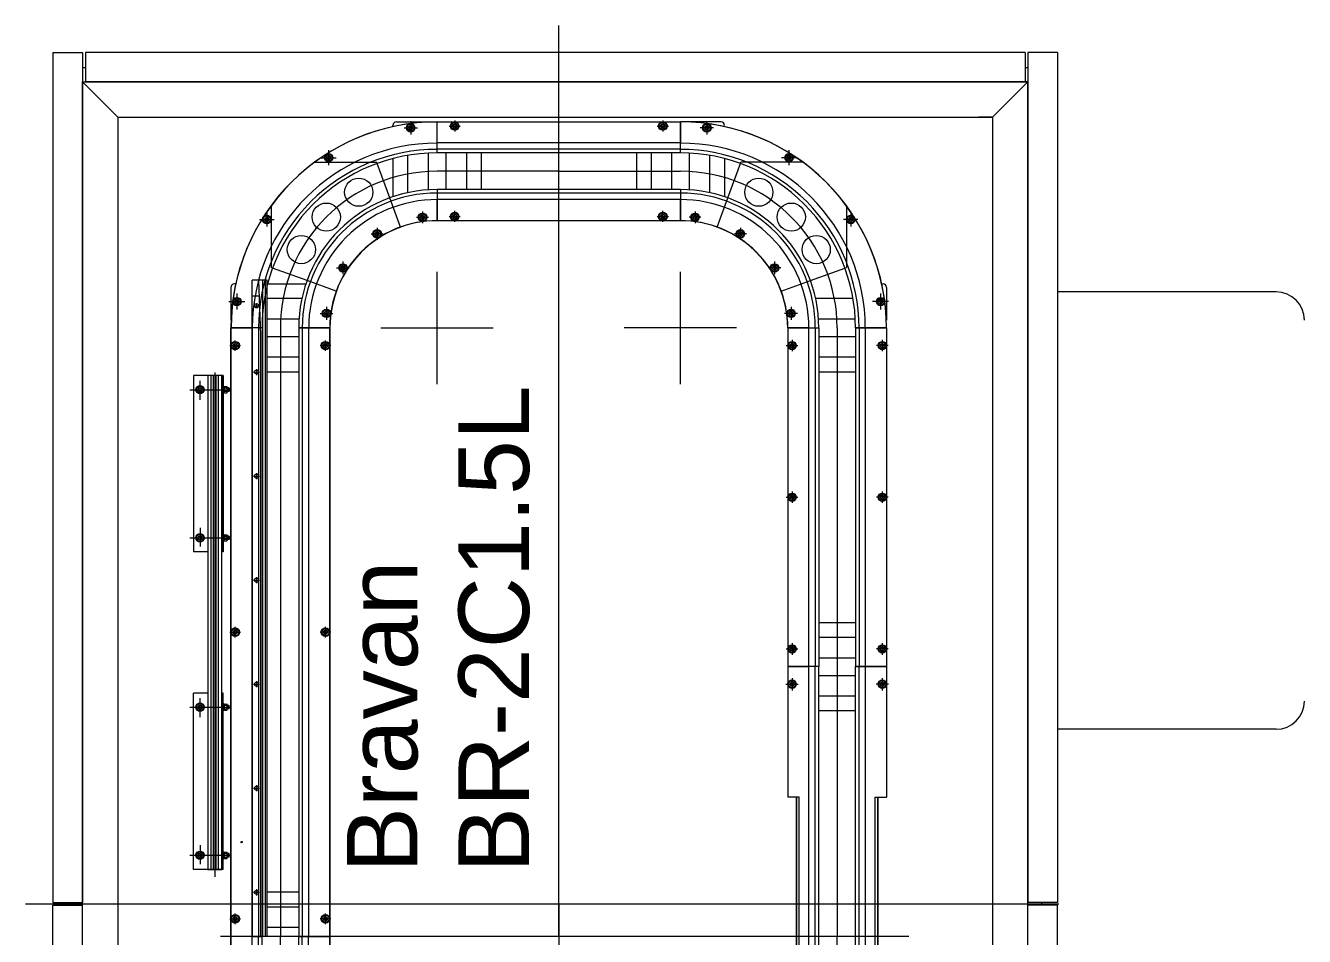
# Model space of a CAD drawing. Header units: millimetres. Extents: x -1052 to 3351, y 0 to 2015.
# Drawn here: x -156.93 to -130.12, y 1565.77 to 1584.87 of the extents above; entities that cross this region are included whole.
import ezdxf

# ---------------------------------------------------------------- set-up
doc = ezdxf.new("R2010")
doc.units = ezdxf.units.MM
doc.layers.add('0.4圖面線', color=6, linetype='Continuous', lineweight=18)
doc.styles.get("Standard").update_dxf_attribs({"font": 'arial.ttf'})

msp = doc.modelspace()

# ---------------------------------------------------------------- linework, layer by layer
at = {"linetype": 'Continuous', "lineweight": 0}
for p, q in [((-145.7515, 1566.4505), (-145.7515, 1584.8653)), ((-156.3572, 1584.3042), (-155.736, 1584.3042)), ((-156.3572, 1584.3042), (-156.3572, 1566.48)), ((-155.736, 1584.3042), (-155.736, 1566.48)), ((-155.6768, 1584.3042), (-155.6768, 1583.6829)), ((-135.9741, 1584.3042), (-155.6768, 1584.3042)), ((-135.9741, 1584.3042), (-135.9741, 1583.6829)), ((-135.2937, 1584.3042), (-135.9149, 1584.3042)), ((-135.9149, 1584.3042), (-135.9149, 1566.48)), ((-135.2937, 1584.3042), (-135.2937, 1566.48)), ((-155.6768, 1583.9788), (-155.736, 1583.9788)), ((-135.9149, 1583.9788), (-135.9741, 1583.9788)), ((-154.9963, 1582.9433), (-155.7359, 1583.6829)), ((-155.7359, 1544.9284), (-155.7359, 1583.6829)), ((-155.7359, 1583.6829), (-135.9149, 1583.6829)), ((-135.9741, 1583.6829), (-155.6768, 1583.6829)), ((-135.9149, 1583.6829), (-136.9504, 1583.6829)), ((-136.6545, 1582.9433), (-135.9149, 1583.6829)), ((-135.9149, 1544.9284), (-135.9149, 1583.6829)), ((-154.9963, 1582.9433), (-154.9963, 1545.668)), ((-154.9963, 1582.9433), (-136.6545, 1582.9433)), ((-136.6545, 1582.9433), (-136.9504, 1582.9433)), ((-136.6545, 1582.9433), (-136.6545, 1545.668)), ((-149.2276, 1582.7449), (-149.2276, 1582.7735)), ((-149.1536, 1582.8474), (-148.3031, 1582.8474)), ((-148.9952, 1582.7225), (-148.7159, 1582.7225)), ((-148.8767, 1582.7595), (-148.8979, 1582.7225)), ((-148.8767, 1582.6855), (-148.8979, 1582.7225)), ((-148.8767, 1582.7595), (-148.8344, 1582.7595)), ((-148.8767, 1582.6855), (-148.8344, 1582.6855)), ((-148.8556, 1582.8621), (-148.8556, 1582.5828)), ((-148.8344, 1582.7595), (-148.8133, 1582.7225)), ((-148.8344, 1582.6855), (-148.8133, 1582.7225)), ((-148.3031, 1582.1966), (-148.3031, 1582.8474)), ((-148.3031, 1582.8474), (-143.1999, 1582.8474)), ((-148.3031, 1582.4037), (-148.3031, 1582.8474)), ((-148.3031, 1582.8474), (-143.1999, 1582.8474)), ((-148.3031, 1582.1966), (-148.3031, 1582.8474)), ((-148.3031, 1582.1966), (-148.3031, 1582.8474)), ((-148.3031, 1582.4013), (-148.3031, 1582.845)), ((-148.0507, 1582.7587), (-147.8158, 1582.7587)), ((-147.9544, 1582.7957), (-147.9756, 1582.7587)), ((-147.9544, 1582.7217), (-147.9756, 1582.7587)), ((-147.9544, 1582.7957), (-147.9121, 1582.7957)), ((-147.9544, 1582.7217), (-147.9121, 1582.7217)), ((-147.9333, 1582.8761), (-147.9333, 1582.6412)), ((-147.9121, 1582.7957), (-147.891, 1582.7587)), ((-147.9121, 1582.7217), (-147.891, 1582.7587)), ((-145.7515, 1565.7679), (-145.7515, 1582.8893)), ((-143.6871, 1582.7587), (-143.4523, 1582.7587)), ((-143.5908, 1582.7957), (-143.612, 1582.7587)), ((-143.5908, 1582.7217), (-143.612, 1582.7587)), ((-143.5908, 1582.7957), (-143.5485, 1582.7957)), ((-143.5908, 1582.7217), (-143.5485, 1582.7217)), ((-143.5697, 1582.8761), (-143.5697, 1582.6412)), ((-143.5485, 1582.7957), (-143.5274, 1582.7587)), ((-143.5485, 1582.7217), (-143.5274, 1582.7587)), ((-142.3494, 1582.8474), (-143.1999, 1582.8474)), ((-143.1999, 1582.1966), (-143.1999, 1582.8474)), ((-143.1999, 1582.8474), (-143.1999, 1582.4037)), ((-143.1999, 1582.1966), (-143.1999, 1582.8474)), ((-143.1999, 1582.1966), (-143.1999, 1582.8474)), ((-143.1999, 1582.4013), (-143.1999, 1582.845)), ((-142.5078, 1582.7225), (-142.7871, 1582.7225)), ((-142.6686, 1582.7595), (-142.6897, 1582.7225)), ((-142.6686, 1582.6855), (-142.6897, 1582.7225)), ((-142.6263, 1582.7595), (-142.6686, 1582.7595)), ((-142.6263, 1582.6855), (-142.6686, 1582.6855)), ((-142.6474, 1582.8621), (-142.6474, 1582.5828)), ((-142.6263, 1582.7595), (-142.6051, 1582.7225)), ((-142.6263, 1582.6855), (-142.6051, 1582.7225)), ((-143.1999, 1582.4037), (-148.3031, 1582.4037)), ((-150.7348, 1582.0958), (-150.42, 1582.0958)), ((-150.5985, 1582.1328), (-150.6197, 1582.0958)), ((-150.5985, 1582.0588), (-150.6197, 1582.0958)), ((-150.5985, 1582.1328), (-150.5562, 1582.1328)), ((-150.5774, 1582.2531), (-150.5774, 1581.9384)), ((-150.5562, 1582.1328), (-150.5351, 1582.0958)), ((-150.5562, 1582.0588), (-150.5351, 1582.0958)), ((-148.9169, 1581.3617), (-148.9169, 1582.1449)), ((-148.488, 1582.1919), (-148.488, 1581.4215)), ((-143.1999, 1582.2706), (-148.3031, 1582.2706)), ((-143.1999, 1582.1966), (-148.3031, 1582.1966)), ((-148.1182, 1582.1966), (-148.1182, 1581.4274)), ((-147.6892, 1582.1966), (-147.6892, 1581.4274)), ((-147.3786, 1582.1966), (-147.3786, 1581.4274)), ((-144.1244, 1582.1966), (-144.1244, 1581.4274)), ((-143.8138, 1582.1966), (-143.8138, 1581.4274)), ((-143.3848, 1582.1966), (-143.3848, 1581.4274)), ((-143.015, 1582.1919), (-143.015, 1581.4215)), ((-142.586, 1581.3617), (-142.586, 1582.1449)), ((-140.7682, 1582.0958), (-141.083, 1582.0958)), ((-140.9467, 1582.1328), (-140.9679, 1582.0958)), ((-140.9467, 1582.0588), (-140.9679, 1582.0958)), ((-140.9044, 1582.1328), (-140.9467, 1582.1328)), ((-140.9256, 1582.2531), (-140.9256, 1581.9384)), ((-140.9044, 1582.1328), (-140.8833, 1582.0958)), ((-140.9044, 1582.0588), (-140.8833, 1582.0958)), ((-150.8676, 1582.0043), (-149.5691, 1582.0043)), ((-150.5985, 1582.0588), (-150.5562, 1582.0588)), ((-149.5586, 1581.9752), (-149.5691, 1582.0043)), ((-149.2955, 1581.2524), (-149.5586, 1581.9752)), ((-149.2276, 1582.0782), (-149.2276, 1581.2762)), ((-142.2754, 1582.0782), (-142.2754, 1581.2762)), ((-142.2075, 1581.2524), (-141.9444, 1581.9752)), ((-141.9444, 1581.9752), (-141.9338, 1582.0043)), ((-140.6354, 1582.0043), (-141.9338, 1582.0043)), ((-140.9044, 1582.0588), (-140.9467, 1582.0588)), ((-145.7515, 1581.812), (-148.3031, 1581.812)), ((-145.7515, 1581.812), (-143.1999, 1581.812)), ((-148.3031, 1581.4274), (-148.3031, 1580.7766)), ((-148.3031, 1581.4274), (-148.3031, 1580.7766)), ((-148.3031, 1581.4274), (-148.3031, 1580.7766)), ((-148.3031, 1581.4274), (-148.3031, 1580.7765)), ((-143.1999, 1581.4274), (-148.3031, 1581.4274)), ((-143.1999, 1581.3534), (-148.3031, 1581.3534)), ((-143.1999, 1581.4274), (-143.1999, 1580.7766)), ((-143.1999, 1581.4274), (-143.1999, 1580.7766)), ((-143.1999, 1581.4274), (-143.1999, 1580.7766)), ((-143.1999, 1581.4274), (-143.1999, 1580.7765)), ((-151.7816, 1581.0903), (-151.7816, 1579.7919)), ((-149.0729, 1580.6408), (-149.2955, 1581.2524)), ((-143.1999, 1581.2203), (-148.3031, 1581.2203)), ((-148.3031, 1581.2203), (-148.3031, 1580.7766)), ((-148.3031, 1580.7741), (-148.3031, 1581.2179)), ((-143.1999, 1580.7766), (-143.1999, 1581.2203)), ((-143.1999, 1580.7741), (-143.1999, 1581.2179)), ((-142.4301, 1580.6408), (-142.2075, 1581.2524)), ((-139.7214, 1581.0903), (-139.7214, 1579.7919)), ((-152.0238, 1580.8001), (-151.7223, 1580.8001)), ((-151.8942, 1580.8371), (-151.9154, 1580.8001)), ((-151.8942, 1580.7631), (-151.9154, 1580.8001)), ((-151.8942, 1580.8371), (-151.8519, 1580.8371)), ((-151.8942, 1580.7631), (-151.8519, 1580.7631)), ((-151.873, 1580.9509), (-151.873, 1580.6493)), ((-151.8519, 1580.8371), (-151.8307, 1580.8001)), ((-151.8519, 1580.7631), (-151.8307, 1580.8001)), ((-148.7319, 1580.8453), (-148.4849, 1580.8453)), ((-148.6296, 1580.8823), (-148.6507, 1580.8453)), ((-148.6296, 1580.8083), (-148.6507, 1580.8453)), ((-148.6296, 1580.8823), (-148.5873, 1580.8823)), ((-148.6296, 1580.8083), (-148.5873, 1580.8083)), ((-148.6084, 1580.9688), (-148.6084, 1580.7218)), ((-148.5873, 1580.8823), (-148.5661, 1580.8453)), ((-148.5873, 1580.8083), (-148.5661, 1580.8453)), ((-148.3031, 1580.7766), (-143.1999, 1580.7766)), ((-148.3031, 1580.7765), (-143.1999, 1580.7765)), ((-148.0507, 1580.8653), (-147.8158, 1580.8653)), ((-147.9544, 1580.9023), (-147.9756, 1580.8653)), ((-147.9544, 1580.8283), (-147.9756, 1580.8653)), ((-147.9544, 1580.9023), (-147.9121, 1580.9023)), ((-147.9544, 1580.8283), (-147.9121, 1580.8283)), ((-147.9333, 1580.7479), (-147.9333, 1580.9827)), ((-147.9121, 1580.9023), (-147.891, 1580.8653)), ((-147.9121, 1580.8283), (-147.891, 1580.8653)), ((-143.6871, 1580.8653), (-143.4523, 1580.8653)), ((-143.5908, 1580.9023), (-143.612, 1580.8653)), ((-143.5908, 1580.8283), (-143.612, 1580.8653)), ((-143.5908, 1580.9023), (-143.5485, 1580.9023)), ((-143.5908, 1580.8283), (-143.5485, 1580.8283)), ((-143.5697, 1580.7479), (-143.5697, 1580.9827)), ((-143.5485, 1580.9023), (-143.5274, 1580.8653)), ((-143.5485, 1580.8283), (-143.5274, 1580.8653)), ((-142.7711, 1580.8453), (-143.0181, 1580.8453)), ((-142.9157, 1580.8823), (-142.9369, 1580.8453)), ((-142.9157, 1580.8083), (-142.9369, 1580.8453)), ((-142.8734, 1580.8823), (-142.9157, 1580.8823)), ((-142.8734, 1580.8083), (-142.9157, 1580.8083)), ((-142.8946, 1580.9688), (-142.8946, 1580.7218)), ((-142.8734, 1580.8823), (-142.8522, 1580.8453)), ((-142.8734, 1580.8083), (-142.8522, 1580.8453)), ((-139.4792, 1580.8001), (-139.7807, 1580.8001)), ((-139.6511, 1580.8371), (-139.6722, 1580.8001)), ((-139.6511, 1580.7631), (-139.6722, 1580.8001)), ((-139.6088, 1580.8371), (-139.6511, 1580.8371)), ((-139.6088, 1580.7631), (-139.6511, 1580.7631)), ((-139.6299, 1580.9509), (-139.6299, 1580.6493)), ((-139.6088, 1580.8371), (-139.5876, 1580.8001)), ((-139.6088, 1580.7631), (-139.5876, 1580.8001)), ((-149.6874, 1580.4989), (-149.4328, 1580.4989)), ((-149.5813, 1580.5359), (-149.6024, 1580.4989)), ((-149.5813, 1580.4619), (-149.6024, 1580.4989)), ((-149.5813, 1580.5359), (-149.5389, 1580.5359)), ((-149.5601, 1580.6262), (-149.5601, 1580.3717)), ((-149.5389, 1580.5359), (-149.5178, 1580.4989)), ((-149.5389, 1580.4619), (-149.5178, 1580.4989)), ((-141.8156, 1580.4989), (-142.0701, 1580.4989)), ((-141.964, 1580.5359), (-141.9852, 1580.4989)), ((-141.964, 1580.4619), (-141.9852, 1580.4989)), ((-141.9217, 1580.5359), (-141.964, 1580.5359)), ((-141.9429, 1580.6262), (-141.9429, 1580.3717)), ((-141.9217, 1580.5359), (-141.9006, 1580.4989)), ((-141.9217, 1580.4619), (-141.9006, 1580.4989)), ((-149.5813, 1580.4619), (-149.5389, 1580.4619)), ((-141.9217, 1580.4619), (-141.964, 1580.4619)), ((-151.7525, 1579.7813), (-151.7816, 1579.7919)), ((-151.0297, 1579.5182), (-151.7525, 1579.7813)), ((-150.4088, 1579.7828), (-150.1436, 1579.7828)), ((-150.2974, 1579.8198), (-150.3185, 1579.7828)), ((-150.2974, 1579.7458), (-150.3185, 1579.7828)), ((-150.2974, 1579.8198), (-150.2551, 1579.8198)), ((-150.2974, 1579.7458), (-150.2551, 1579.7458)), ((-150.2762, 1579.9154), (-150.2762, 1579.6502)), ((-150.2551, 1579.8198), (-150.2339, 1579.7828)), ((-150.2551, 1579.7458), (-150.2339, 1579.7828)), ((-148.3031, 1577.3482), (-148.3031, 1579.7034)), ((-143.1999, 1577.3482), (-143.1999, 1579.7034)), ((-141.0942, 1579.7828), (-141.3593, 1579.7828)), ((-141.2479, 1579.8198), (-141.2691, 1579.7828)), ((-141.2479, 1579.7458), (-141.2691, 1579.7828)), ((-141.2056, 1579.8198), (-141.2479, 1579.8198)), ((-141.2056, 1579.7458), (-141.2479, 1579.7458)), ((-141.2268, 1579.9154), (-141.2268, 1579.6502)), ((-141.2056, 1579.8198), (-141.1845, 1579.7828)), ((-141.2056, 1579.7458), (-141.1845, 1579.7828)), ((-140.4733, 1579.5182), (-139.7505, 1579.7813)), ((-139.7505, 1579.7813), (-139.7214, 1579.7919)), ((-152.5222, 1579.4503), (-152.5507, 1579.4503)), ((-152.4997, 1579.4503), (-152.4997, 1579.4503)), ((-151.8629, 1579.5242), (-152.1809, 1579.5242)), ((-152.1809, 1565.7679), (-152.1809, 1579.5242)), ((-152.0376, 1579.5612), (-152.0389, 1579.5612)), ((-151.9975, 1578.3779), (-152.0376, 1579.5242)), ((-151.9591, 1578.855), (-151.9591, 1579.5242)), ((-151.8999, 1579.2589), (-151.8999, 1579.5242)), ((-151.8629, 1579.4134), (-151.8629, 1579.5242)), ((-151.8629, 1565.7679), (-151.8629, 1579.4214)), ((-151.8555, 1579.4503), (-151.0535, 1579.4503)), ((-150.4181, 1579.2956), (-151.0297, 1579.5182)), ((-141.0849, 1579.2956), (-140.4733, 1579.5182)), ((-139.0032, 1579.4503), (-139.0032, 1579.4503)), ((-138.9808, 1579.4503), (-138.9522, 1579.4503)), ((-152.6247, 1579.3763), (-152.6247, 1578.6885)), ((-152.4997, 1579.2466), (-152.4997, 1578.91)), ((-152.0259, 1579.1914), (-152.1809, 1579.1914)), ((-151.8999, 1565.7679), (-151.8999, 1579.2589)), ((-151.139, 1579.1396), (-151.8629, 1579.1396)), ((-139.5808, 1579.1396), (-140.364, 1579.1396)), ((-139.0032, 1579.2466), (-139.0032, 1578.91)), ((-138.8783, 1579.3763), (-138.8783, 1578.6885)), ((-130.7082, 1579.2824), (-135.2937, 1579.2824)), ((-135.2937, 1579.2824), (-135.2937, 1570.1114)), ((-152.6681, 1579.0783), (-152.3314, 1579.0783)), ((-152.5209, 1579.1153), (-152.542, 1579.0783)), ((-152.5209, 1579.0413), (-152.542, 1579.0783)), ((-152.5209, 1579.1153), (-152.4786, 1579.1153)), ((-152.5209, 1579.0413), (-152.4786, 1579.0413)), ((-152.4786, 1579.1153), (-152.4574, 1579.0783)), ((-152.4786, 1579.0413), (-152.4574, 1579.0783)), ((-152.1393, 1578.9906), (-152.0377, 1578.9906)), ((-152.0885, 1579.0414), (-152.0885, 1578.9398)), ((-152.0885, 1578.9906), (-152.0885, 1578.9906)), ((-150.6226, 1578.9659), (-150.6226, 1578.6963)), ((-140.8804, 1578.9659), (-140.8804, 1578.6963)), ((-138.8349, 1579.0783), (-139.1716, 1579.0783)), ((-139.0244, 1579.1153), (-139.0456, 1579.0783)), ((-139.0244, 1579.0413), (-139.0456, 1579.0783)), ((-138.9821, 1579.1153), (-139.0244, 1579.1153)), ((-138.9821, 1579.0413), (-139.0244, 1579.0413)), ((-138.9821, 1579.1153), (-138.9609, 1579.0783)), ((-138.9821, 1579.0413), (-138.9609, 1579.0783)), ((-151.9591, 1565.7679), (-151.9591, 1578.855)), ((-151.1988, 1578.7107), (-151.8629, 1578.7107)), ((-150.7574, 1578.8311), (-150.4878, 1578.8311)), ((-150.6437, 1578.8681), (-150.6649, 1578.8311)), ((-150.6437, 1578.7942), (-150.6649, 1578.8311)), ((-150.6437, 1578.8681), (-150.6014, 1578.8681)), ((-150.6437, 1578.7942), (-150.6014, 1578.7942)), ((-150.6014, 1578.8681), (-150.5803, 1578.8311)), ((-150.6014, 1578.7942), (-150.5803, 1578.8311)), ((-140.7456, 1578.8311), (-141.0152, 1578.8311)), ((-140.9015, 1578.8681), (-140.9227, 1578.8311)), ((-140.9015, 1578.7942), (-140.9227, 1578.8311)), ((-140.8592, 1578.8681), (-140.9015, 1578.8681)), ((-140.8592, 1578.7942), (-140.9015, 1578.7942)), ((-140.8592, 1578.8681), (-140.8381, 1578.8311)), ((-140.8592, 1578.7942), (-140.8381, 1578.8311)), ((-139.5338, 1578.7107), (-140.3042, 1578.7107)), ((-151.9739, 1578.5258), (-152.6247, 1578.5258)), ((-152.6247, 1578.5258), (-152.6247, 1565.7678)), ((-151.9739, 1578.5258), (-152.6247, 1578.5258)), ((-152.6247, 1565.7678), (-152.6247, 1578.5258)), ((-152.6247, 1578.5258), (-152.1809, 1578.5258)), ((-151.9739, 1578.5258), (-152.6247, 1578.5258)), ((-151.9739, 1578.5258), (-152.6247, 1578.5258)), ((-152.6223, 1578.5258), (-152.1785, 1578.5258)), ((-152.1809, 1578.5258), (-152.1809, 1565.7678)), ((-152.0478, 1578.5258), (-152.0478, 1565.7678)), ((-151.9975, 1565.7679), (-151.9975, 1578.3779)), ((-151.9739, 1578.5258), (-151.9739, 1565.7678)), ((-151.2047, 1578.3409), (-151.8629, 1578.3409)), ((-151.5893, 1578.5258), (-151.5893, 1565.7679)), ((-150.5539, 1578.5258), (-151.2047, 1578.5258)), ((-151.2047, 1578.5258), (-151.2047, 1565.7678)), ((-151.2047, 1578.5258), (-150.5539, 1578.5258)), ((-150.5539, 1578.5258), (-151.2047, 1578.5258)), ((-150.5539, 1578.5258), (-151.2047, 1578.5258)), ((-151.1307, 1578.5258), (-151.1307, 1565.7678)), ((-150.9976, 1578.5258), (-150.9976, 1565.7678)), ((-150.5539, 1578.5258), (-150.9976, 1578.5258)), ((-150.5514, 1578.5258), (-150.9952, 1578.5258)), ((-150.5539, 1565.7678), (-150.5539, 1578.5258)), ((-150.5539, 1578.5258), (-150.5539, 1565.7678)), ((-149.4807, 1578.5258), (-147.1255, 1578.5258)), ((-142.0223, 1578.5258), (-144.3775, 1578.5258)), ((-140.9516, 1578.5258), (-140.5078, 1578.5258)), ((-140.9491, 1578.5258), (-140.2983, 1578.5258)), ((-140.9491, 1578.5258), (-140.9491, 1571.4257)), ((-140.5054, 1578.5258), (-140.9491, 1578.5258)), ((-140.9491, 1578.5258), (-140.9491, 1571.4257)), ((-140.9491, 1578.5258), (-140.2983, 1578.5258)), ((-140.9491, 1578.5258), (-140.2983, 1578.5258)), ((-140.5054, 1571.4257), (-140.5054, 1578.5258)), ((-140.3723, 1578.5258), (-140.3723, 1571.4257)), ((-140.2983, 1578.5258), (-140.2983, 1571.4257)), ((-139.5291, 1578.3409), (-140.2983, 1578.3409)), ((-139.9137, 1578.5258), (-139.9137, 1565.7679)), ((-139.5291, 1578.5258), (-138.8783, 1578.5258)), ((-138.8783, 1578.5258), (-139.5291, 1578.5258)), ((-139.5291, 1578.5258), (-139.5291, 1571.4257)), ((-139.5291, 1578.5258), (-138.8783, 1578.5258)), ((-139.5291, 1578.5258), (-138.8783, 1578.5258)), ((-139.4552, 1578.5258), (-139.4552, 1571.4257)), ((-138.8807, 1578.5258), (-139.3245, 1578.5258)), ((-139.322, 1571.4257), (-139.322, 1578.5258)), ((-139.322, 1578.5258), (-138.8783, 1578.5258)), ((-138.8783, 1578.5258), (-138.8783, 1571.4257)), ((-138.8783, 1578.5258), (-138.8783, 1571.4257)), ((-152.6458, 1578.156), (-152.4261, 1578.156)), ((-152.5571, 1578.193), (-152.5783, 1578.156)), ((-152.5571, 1578.119), (-152.5783, 1578.156)), ((-152.5571, 1578.193), (-152.5148, 1578.193)), ((-152.5571, 1578.119), (-152.5148, 1578.119)), ((-152.536, 1578.0461), (-152.536, 1578.2658)), ((-152.5148, 1578.193), (-152.4936, 1578.156)), ((-152.5148, 1578.119), (-152.4936, 1578.156)), ((-150.5327, 1578.156), (-150.7525, 1578.156)), ((-150.6638, 1578.193), (-150.6849, 1578.156)), ((-150.6638, 1578.119), (-150.6849, 1578.156)), ((-150.6215, 1578.193), (-150.6638, 1578.193)), ((-150.6215, 1578.119), (-150.6638, 1578.119)), ((-150.6426, 1578.0461), (-150.6426, 1578.2658)), ((-150.6215, 1578.193), (-150.6003, 1578.156)), ((-150.6215, 1578.119), (-150.6003, 1578.156)), ((-140.9806, 1578.156), (-140.7402, 1578.156)), ((-140.8815, 1578.193), (-140.9027, 1578.156)), ((-140.8815, 1578.119), (-140.9027, 1578.156)), ((-140.8392, 1578.193), (-140.8815, 1578.193)), ((-140.8392, 1578.119), (-140.8815, 1578.119)), ((-140.8604, 1578.2763), (-140.8604, 1578.0358)), ((-140.8392, 1578.193), (-140.8181, 1578.156)), ((-140.8392, 1578.119), (-140.8181, 1578.156)), ((-138.8468, 1578.156), (-139.0873, 1578.156)), ((-138.9882, 1578.193), (-139.0093, 1578.156)), ((-138.9882, 1578.119), (-139.0093, 1578.156)), ((-138.9882, 1578.193), (-138.9459, 1578.193)), ((-138.9882, 1578.119), (-138.9459, 1578.119)), ((-138.967, 1578.2763), (-138.967, 1578.0358)), ((-138.9459, 1578.193), (-138.9247, 1578.156)), ((-138.9459, 1578.119), (-138.9247, 1578.156)), ((-151.2047, 1577.9119), (-151.8629, 1577.9119)), ((-139.5291, 1577.9119), (-140.2983, 1577.9119)), ((-152.9635, 1577.5903), (-152.9635, 1567.014)), ((-152.152, 1577.6013), (-152.025, 1577.6013)), ((-152.0885, 1577.6648), (-152.0885, 1577.5378)), ((-151.2047, 1577.6013), (-151.8629, 1577.6013)), ((-139.5291, 1577.6013), (-140.2983, 1577.6013)), ((-152.786, 1577.5273), (-153.4073, 1577.5273)), ((-153.4073, 1577.5273), (-153.4073, 1573.8294)), ((-153.2953, 1577.2685), (-153.3165, 1577.2315)), ((-153.2953, 1577.2685), (-153.253, 1577.2685)), ((-153.2742, 1577.0194), (-153.2742, 1577.4166)), ((-153.253, 1577.2685), (-153.2319, 1577.2315)), ((-152.8156, 1577.5273), (-153.1114, 1577.5273)), ((-153.1114, 1577.5273), (-153.1114, 1567.1731)), ((-153.0375, 1567.1731), (-153.0375, 1577.5273)), ((-152.9931, 1567.1731), (-152.9931, 1577.5273)), ((-152.9339, 1567.1731), (-152.9339, 1577.5273)), ((-152.8896, 1567.1731), (-152.8896, 1577.5273)), ((-152.8156, 1567.1731), (-152.8156, 1577.5273)), ((-152.8156, 1577.5273), (-152.8156, 1573.8294)), ((-152.786, 1577.5273), (-152.786, 1573.8294)), ((-152.786, 1577.3055), (-152.786, 1577.1576)), ((-152.7712, 1577.3055), (-152.786, 1577.3055)), ((-152.7712, 1577.1576), (-152.7712, 1577.3055)), ((-152.7712, 1577.2825), (-152.7712, 1577.1805)), ((-152.7632, 1577.2965), (-152.7098, 1577.2965)), ((-152.7632, 1577.2685), (-152.7098, 1577.2685)), ((-152.7017, 1577.2825), (-152.7017, 1577.1805)), ((-152.6677, 1577.2685), (-152.7017, 1577.2685)), ((-152.6603, 1577.2611), (-152.7017, 1577.2611)), ((-152.684, 1577.1945), (-152.684, 1577.2685)), ((-152.6677, 1577.2685), (-152.6677, 1577.1945)), ((-152.6677, 1577.2685), (-152.6603, 1577.2611)), ((-152.6603, 1577.2611), (-152.6603, 1577.2019)), ((-153.487, 1577.2315), (-152.6366, 1577.2315)), ((-153.2953, 1577.1945), (-153.3165, 1577.2315)), ((-153.2953, 1577.1945), (-153.253, 1577.1945)), ((-153.253, 1577.1945), (-153.2319, 1577.2315)), ((-152.786, 1577.1576), (-152.7712, 1577.1576)), ((-152.7098, 1577.1945), (-152.7631, 1577.1945)), ((-152.7631, 1577.1665), (-152.7098, 1577.1665)), ((-152.6603, 1577.2019), (-152.7017, 1577.2019)), ((-152.6677, 1577.1945), (-152.7017, 1577.1945)), ((-152.6677, 1577.1945), (-152.6603, 1577.2019)), ((-152.152, 1575.4195), (-152.025, 1575.4195)), ((-152.0885, 1575.483), (-152.0885, 1575.356)), ((-140.9806, 1574.9758), (-140.7402, 1574.9758)), ((-140.8815, 1575.0128), (-140.9027, 1574.9758)), ((-140.8815, 1574.9388), (-140.9027, 1574.9758)), ((-140.8392, 1575.0128), (-140.8815, 1575.0128)), ((-140.8392, 1574.9388), (-140.8815, 1574.9388)), ((-140.8604, 1575.096), (-140.8604, 1574.8555)), ((-140.8392, 1575.0128), (-140.8181, 1574.9758)), ((-140.8392, 1574.9388), (-140.8181, 1574.9758)), ((-138.8468, 1574.9758), (-139.0873, 1574.9758)), ((-138.9882, 1575.0128), (-139.0093, 1574.9758)), ((-138.9882, 1574.9388), (-139.0093, 1574.9758)), ((-138.9882, 1575.0128), (-138.9459, 1575.0128)), ((-138.9882, 1574.9388), (-138.9459, 1574.9388)), ((-138.967, 1575.096), (-138.967, 1574.8555)), ((-138.9459, 1575.0128), (-138.9247, 1574.9758)), ((-138.9459, 1574.9388), (-138.9247, 1574.9758)), ((-153.2742, 1574.3374), (-153.2742, 1573.9401)), ((-153.487, 1574.1252), (-152.6366, 1574.1252)), ((-153.2953, 1574.1622), (-153.3165, 1574.1252)), ((-153.2953, 1574.0883), (-153.3165, 1574.1252)), ((-153.2953, 1574.1622), (-153.253, 1574.1622)), ((-153.2953, 1574.0883), (-153.253, 1574.0883)), ((-153.253, 1574.1622), (-153.2319, 1574.1252)), ((-153.253, 1574.0883), (-153.2319, 1574.1252)), ((-152.786, 1574.1992), (-152.786, 1574.0513)), ((-152.7712, 1574.1992), (-152.786, 1574.1992)), ((-152.786, 1574.0513), (-152.7712, 1574.0513)), ((-152.7712, 1574.0513), (-152.7712, 1574.1992)), ((-152.7712, 1574.1762), (-152.7712, 1574.0742)), ((-152.7632, 1574.1902), (-152.7098, 1574.1902)), ((-152.7632, 1574.1622), (-152.7098, 1574.1622)), ((-152.7098, 1574.0883), (-152.7631, 1574.0883)), ((-152.7631, 1574.0602), (-152.7098, 1574.0602)), ((-152.7017, 1574.1762), (-152.7017, 1574.0742)), ((-152.6677, 1574.1622), (-152.7017, 1574.1622)), ((-152.6603, 1574.1548), (-152.7017, 1574.1548)), ((-152.6603, 1574.0956), (-152.7017, 1574.0956)), ((-152.6677, 1574.0883), (-152.7017, 1574.0883)), ((-152.684, 1574.0883), (-152.684, 1574.1622)), ((-152.6677, 1574.1622), (-152.6677, 1574.0883)), ((-152.6677, 1574.1622), (-152.6603, 1574.1548)), ((-152.6677, 1574.0883), (-152.6603, 1574.0956)), ((-152.6603, 1574.1548), (-152.6603, 1574.0956)), ((-153.1114, 1573.8294), (-153.4073, 1573.8294)), ((-152.786, 1573.8294), (-152.8156, 1573.8294)), ((-152.0885, 1573.3012), (-152.0885, 1573.1742)), ((-152.152, 1573.2377), (-152.025, 1573.2377)), ((-152.5571, 1572.1838), (-152.5783, 1572.1468)), ((-152.5571, 1572.1838), (-152.5148, 1572.1838)), ((-152.536, 1572.037), (-152.536, 1572.2567)), ((-152.5148, 1572.1838), (-152.4936, 1572.1468)), ((-150.6638, 1572.1838), (-150.6849, 1572.1468)), ((-150.6215, 1572.1838), (-150.6638, 1572.1838)), ((-150.6426, 1572.037), (-150.6426, 1572.2567)), ((-150.6215, 1572.1838), (-150.6003, 1572.1468)), ((-140.2983, 1572.3502), (-139.5291, 1572.3502)), ((-135.2937, 1572.2563), (-135.2937, 1571.6646)), ((-152.6458, 1572.1468), (-152.4261, 1572.1468)), ((-152.5571, 1572.1098), (-152.5783, 1572.1468)), ((-152.5571, 1572.1098), (-152.5148, 1572.1098)), ((-152.5148, 1572.1098), (-152.4936, 1572.1468)), ((-150.5327, 1572.1468), (-150.7525, 1572.1468)), ((-150.6638, 1572.1098), (-150.6849, 1572.1468)), ((-150.6215, 1572.1098), (-150.6638, 1572.1098)), ((-150.6215, 1572.1098), (-150.6003, 1572.1468)), ((-140.8604, 1571.9158), (-140.8604, 1571.6753)), ((-140.2983, 1572.0396), (-139.5291, 1572.0396)), ((-138.967, 1571.9158), (-138.967, 1571.6753)), ((-140.9806, 1571.7955), (-140.7402, 1571.7955)), ((-140.8815, 1571.8325), (-140.9027, 1571.7955)), ((-140.8815, 1571.7586), (-140.9027, 1571.7955)), ((-140.8392, 1571.8325), (-140.8815, 1571.8325)), ((-140.8392, 1571.7586), (-140.8815, 1571.7586)), ((-140.8392, 1571.8325), (-140.8181, 1571.7955)), ((-140.8392, 1571.7586), (-140.8181, 1571.7955)), ((-138.8468, 1571.7955), (-139.0873, 1571.7955)), ((-138.9882, 1571.8325), (-139.0093, 1571.7955)), ((-138.9882, 1571.7586), (-139.0093, 1571.7955)), ((-138.9882, 1571.8325), (-138.9459, 1571.8325)), ((-138.9882, 1571.7586), (-138.9459, 1571.7586)), ((-138.9459, 1571.8325), (-138.9247, 1571.7955)), ((-138.9459, 1571.7586), (-138.9247, 1571.7955)), ((-140.2983, 1571.4257), (-140.9491, 1571.4257)), ((-140.2983, 1571.4257), (-140.9491, 1571.4257)), ((-140.9491, 1571.4257), (-140.9491, 1568.6892)), ((-140.9491, 1571.4257), (-140.5054, 1571.4257)), ((-140.5054, 1571.4257), (-140.9491, 1571.4257)), ((-140.9491, 1571.4257), (-140.9491, 1568.6892)), ((-140.5054, 1553.0099), (-140.5054, 1571.4257)), ((-140.3723, 1553.0099), (-140.3723, 1571.4257)), ((-140.2983, 1571.6106), (-139.5291, 1571.6106)), ((-140.2983, 1553.0099), (-140.2983, 1571.4257)), ((-138.8783, 1571.4257), (-139.5291, 1571.4257)), ((-139.5291, 1571.4257), (-138.8783, 1571.4257)), ((-139.5291, 1553.0099), (-139.5291, 1571.4257)), ((-139.5291, 1571.4257), (-138.8783, 1571.4257)), ((-139.4552, 1553.0099), (-139.4552, 1571.4257)), ((-139.322, 1553.0099), (-139.322, 1571.4257)), ((-139.322, 1571.4257), (-138.8783, 1571.4257)), ((-138.8783, 1571.4257), (-139.322, 1571.4257)), ((-138.8783, 1571.4257), (-138.8783, 1568.6892)), ((-138.8783, 1571.4257), (-138.8783, 1568.6892)), ((-152.0885, 1571.1194), (-152.0885, 1570.9924)), ((-140.8604, 1571.1844), (-140.8604, 1570.9275)), ((-140.2983, 1571.2408), (-139.5291, 1571.2408)), ((-138.967, 1571.1844), (-138.967, 1570.9275)), ((-153.4073, 1567.1731), (-153.4073, 1570.871)), ((-153.1114, 1570.871), (-153.4073, 1570.871)), ((-152.8156, 1567.1731), (-152.8156, 1570.871)), ((-152.786, 1570.871), (-152.8156, 1570.871)), ((-152.786, 1567.1731), (-152.786, 1570.871)), ((-152.152, 1571.0559), (-152.025, 1571.0559)), ((-140.9889, 1571.0559), (-140.7319, 1571.0559)), ((-140.8815, 1571.0929), (-140.9027, 1571.0559)), ((-140.8815, 1571.019), (-140.9027, 1571.0559)), ((-140.8392, 1571.0929), (-140.8815, 1571.0929)), ((-140.8392, 1571.019), (-140.8815, 1571.019)), ((-140.8392, 1571.0929), (-140.8181, 1571.0559)), ((-140.8392, 1571.019), (-140.8181, 1571.0559)), ((-138.8386, 1571.0559), (-139.0955, 1571.0559)), ((-138.9882, 1571.0929), (-139.0093, 1571.0559)), ((-138.9882, 1571.019), (-139.0093, 1571.0559)), ((-138.9882, 1571.0929), (-138.9459, 1571.0929)), ((-138.9882, 1571.019), (-138.9459, 1571.019)), ((-138.9459, 1571.0929), (-138.9247, 1571.0559)), ((-138.9459, 1571.019), (-138.9247, 1571.0559)), ((-153.487, 1570.5752), (-152.6366, 1570.5752)), ((-153.2953, 1570.6122), (-153.3165, 1570.5752)), ((-153.2953, 1570.5382), (-153.3165, 1570.5752)), ((-153.2953, 1570.6122), (-153.253, 1570.6122)), ((-153.2742, 1570.3631), (-153.2742, 1570.7603)), ((-153.253, 1570.6122), (-153.2319, 1570.5752)), ((-153.253, 1570.5382), (-153.2319, 1570.5752)), ((-152.786, 1570.5012), (-152.786, 1570.6492)), ((-152.786, 1570.6492), (-152.7712, 1570.6492)), ((-152.7712, 1570.6492), (-152.7712, 1570.5012)), ((-152.7712, 1570.5242), (-152.7712, 1570.6262)), ((-152.7631, 1570.6402), (-152.7098, 1570.6402)), ((-152.7098, 1570.6122), (-152.7631, 1570.6122)), ((-152.7017, 1570.5242), (-152.7017, 1570.6262)), ((-152.6677, 1570.6122), (-152.7017, 1570.6122)), ((-152.6603, 1570.6048), (-152.7017, 1570.6048)), ((-152.684, 1570.6122), (-152.684, 1570.5382)), ((-152.6677, 1570.5382), (-152.6677, 1570.6122)), ((-152.6677, 1570.6122), (-152.6603, 1570.6048)), ((-152.6603, 1570.5456), (-152.6603, 1570.6048)), ((-140.2983, 1570.8119), (-139.5291, 1570.8119)), ((-153.2953, 1570.5382), (-153.253, 1570.5382)), ((-152.7712, 1570.5012), (-152.786, 1570.5012)), ((-152.7632, 1570.5382), (-152.7098, 1570.5382)), ((-152.7632, 1570.5102), (-152.7098, 1570.5102)), ((-152.6603, 1570.5456), (-152.7017, 1570.5456)), ((-152.6677, 1570.5382), (-152.7017, 1570.5382)), ((-152.6677, 1570.5382), (-152.6603, 1570.5456)), ((-140.2983, 1570.5012), (-139.5291, 1570.5012)), ((-130.7082, 1570.1114), (-135.2937, 1570.1114)), ((-152.152, 1568.8741), (-152.025, 1568.8741)), ((-152.0885, 1568.9376), (-152.0885, 1568.8106)), ((-140.7642, 1568.6892), (-140.9491, 1568.6892)), ((-140.7091, 1568.6892), (-140.9491, 1568.6892)), ((-140.7642, 1568.6892), (-140.7642, 1564.5475)), ((-140.7642, 1564.5475), (-140.7642, 1568.6892)), ((-140.7091, 1564.5475), (-140.7091, 1568.6892)), ((-139.1184, 1564.5475), (-139.1184, 1568.6892)), ((-139.1184, 1568.6892), (-138.8783, 1568.6892)), ((-139.0632, 1568.6892), (-139.0632, 1564.5475)), ((-139.0632, 1568.6892), (-138.8783, 1568.6892)), ((-139.0632, 1564.5475), (-139.0632, 1568.6892)), ((-153.2742, 1567.681), (-153.2742, 1567.2838)), ((-153.487, 1567.4689), (-152.6366, 1567.4689)), ((-153.2953, 1567.5059), (-153.3165, 1567.4689)), ((-153.2953, 1567.4319), (-153.3165, 1567.4689)), ((-153.2953, 1567.5059), (-153.253, 1567.5059)), ((-153.2953, 1567.4319), (-153.253, 1567.4319)), ((-153.253, 1567.5059), (-153.2319, 1567.4689)), ((-153.253, 1567.4319), (-153.2319, 1567.4689)), ((-152.786, 1567.395), (-152.786, 1567.5429)), ((-152.786, 1567.5429), (-152.7712, 1567.5429)), ((-152.7712, 1567.395), (-152.786, 1567.395)), ((-152.7712, 1567.5429), (-152.7712, 1567.395)), ((-152.7712, 1567.4179), (-152.7712, 1567.5199)), ((-152.7632, 1567.4319), (-152.7098, 1567.4319)), ((-152.7632, 1567.4039), (-152.7098, 1567.4039)), ((-152.7631, 1567.5339), (-152.7098, 1567.5339)), ((-152.7098, 1567.5059), (-152.7631, 1567.5059)), ((-152.7017, 1567.4179), (-152.7017, 1567.5199)), ((-152.6677, 1567.5059), (-152.7017, 1567.5059)), ((-152.6603, 1567.4985), (-152.7017, 1567.4985)), ((-152.6603, 1567.4393), (-152.7017, 1567.4393)), ((-152.6677, 1567.4319), (-152.7017, 1567.4319)), ((-152.684, 1567.5059), (-152.684, 1567.4319)), ((-152.6677, 1567.4319), (-152.6677, 1567.5059)), ((-152.6677, 1567.5059), (-152.6603, 1567.4985)), ((-152.6677, 1567.4319), (-152.6603, 1567.4393)), ((-152.6603, 1567.4393), (-152.6603, 1567.4985)), ((-152.786, 1567.1731), (-153.4073, 1567.1731)), ((-153.1114, 1567.1731), (-152.8156, 1567.1731)), ((-135.9149, 1567.1531), (-135.9149, 1567.2127)), ((-152.152, 1566.6923), (-152.025, 1566.6923)), ((-152.0885, 1566.7558), (-152.0885, 1566.6289)), ((-151.2047, 1566.6923), (-151.8629, 1566.6923)), ((-156.9316, 1566.4505), (-135.2673, 1566.4505)), ((-156.3572, 1566.48), (-155.736, 1566.48)), ((-156.3572, 1566.4209), (-155.736, 1566.4209)), ((-156.3572, 1544.3071), (-156.3572, 1566.4209)), ((-156.0318, 1566.48), (-156.0318, 1566.4209)), ((-155.736, 1544.3071), (-155.736, 1566.4209)), ((-151.2047, 1566.3817), (-151.8629, 1566.3817)), ((-145.7515, 1566.4505), (-145.7515, 1544.2314)), ((-135.2937, 1566.48), (-135.9149, 1566.48)), ((-135.2937, 1566.4209), (-135.9149, 1566.4209)), ((-135.9149, 1552.8716), (-135.9149, 1566.4209)), ((-135.6191, 1566.4209), (-135.6191, 1566.48)), ((-135.2937, 1552.8716), (-135.2937, 1566.4209)), ((-152.6458, 1566.1376), (-152.4261, 1566.1376)), ((-152.5571, 1566.1746), (-152.5783, 1566.1376)), ((-152.5571, 1566.1007), (-152.5783, 1566.1376)), ((-152.5571, 1566.1746), (-152.5148, 1566.1746)), ((-152.5571, 1566.1007), (-152.5148, 1566.1007)), ((-152.536, 1566.0278), (-152.536, 1566.2475)), ((-152.5148, 1566.1746), (-152.4936, 1566.1376)), ((-152.5148, 1566.1007), (-152.4936, 1566.1376)), ((-150.5327, 1566.1376), (-150.7525, 1566.1376)), ((-150.6638, 1566.1746), (-150.6849, 1566.1376)), ((-150.6638, 1566.1007), (-150.6849, 1566.1376)), ((-150.6215, 1566.1746), (-150.6638, 1566.1746)), ((-150.6215, 1566.1007), (-150.6638, 1566.1007)), ((-150.6426, 1566.0278), (-150.6426, 1566.2475)), ((-150.6215, 1566.1746), (-150.6003, 1566.1376)), ((-150.6215, 1566.1007), (-150.6003, 1566.1376)), ((-138.4118, 1565.7679), (-152.8422, 1565.7679)), ((-151.9739, 1565.7679), (-152.6247, 1565.7679)), ((-152.6247, 1553.0099), (-152.6247, 1565.7679)), ((-151.9739, 1565.7679), (-152.6247, 1565.7679)), ((-152.1809, 1565.7679), (-152.6247, 1565.7679)), ((-152.6247, 1565.7679), (-152.6247, 1553.0099)), ((-151.9739, 1565.7678), (-152.6247, 1565.7678)), ((-151.9739, 1565.7678), (-152.6247, 1565.7678)), ((-152.1809, 1565.7678), (-152.6247, 1565.7678)), ((-152.1809, 1553.0099), (-152.1809, 1565.7679)), ((-152.1809, 1565.7679), (-151.9736, 1565.7679)), ((-152.0478, 1553.0099), (-152.0478, 1565.7679)), ((-151.9739, 1553.0099), (-151.9739, 1565.7679)), ((-151.8629, 1565.7679), (-151.9739, 1565.7678)), ((-151.8629, 1565.7678), (-151.9739, 1565.7678)), ((-151.2047, 1565.9528), (-151.8629, 1565.9528)), ((-151.5893, 1553.0099), (-151.5893, 1565.7678)), ((-150.5539, 1565.7679), (-151.2047, 1565.7679)), ((-151.2047, 1565.7679), (-150.5539, 1565.7679)), ((-151.2047, 1553.0099), (-151.2047, 1565.7679)), ((-150.5539, 1565.7678), (-151.2047, 1565.7678)), ((-151.2047, 1565.7678), (-150.5539, 1565.7678)), ((-151.1307, 1553.0099), (-151.1307, 1565.7679)), ((-150.9976, 1553.0099), (-150.9976, 1565.7679)), ((-150.9976, 1565.7679), (-150.5539, 1565.7679)), ((-150.9976, 1565.7678), (-150.5539, 1565.7678)), ((-150.5539, 1565.7679), (-150.5539, 1553.0099)), ((-150.5539, 1553.0099), (-150.5539, 1565.7679)), ((-145.7515, 1565.7678), (-145.7515, 1548.4778)), ((-139.9137, 1553.0099), (-139.9137, 1565.7678))]:
    msp.add_line(p, q, dxfattribs=at)
for centre, radius in [((-148.8556, 1582.7225), 0.0888), ((-148.8556, 1582.7225), 0.074), ((-148.8556, 1582.7225), 0.0423), ((-147.9333, 1582.7587), 0.0888), ((-147.9333, 1582.7587), 0.074), ((-147.9333, 1582.7587), 0.0423), ((-143.5697, 1582.7587), 0.0888), ((-143.5697, 1582.7587), 0.074), ((-143.5697, 1582.7587), 0.0423), ((-142.6474, 1582.7225), 0.0888), ((-142.6474, 1582.7225), 0.074), ((-142.6474, 1582.7225), 0.0423), ((-150.5774, 1582.0958), 0.0888), ((-150.5774, 1582.0958), 0.074), ((-150.5774, 1582.0958), 0.0423), ((-140.9256, 1582.0958), 0.0888), ((-140.9256, 1582.0958), 0.074), ((-140.9256, 1582.0958), 0.0423), ((-149.9462, 1581.3717), 0.2958), ((-141.5568, 1581.3717), 0.2958), ((-150.6268, 1580.8495), 0.2958), ((-140.8762, 1580.8495), 0.2958), ((-151.873, 1580.8001), 0.0888), ((-151.873, 1580.8001), 0.074), ((-151.873, 1580.8001), 0.0423), ((-148.6084, 1580.8453), 0.0888), ((-148.6084, 1580.8453), 0.074), ((-148.6084, 1580.8453), 0.0423), ((-147.9333, 1580.8653), 0.0888), ((-147.9333, 1580.8653), 0.074), ((-147.9333, 1580.8653), 0.0423), ((-143.5697, 1580.8653), 0.0888), ((-143.5697, 1580.8653), 0.074), ((-143.5697, 1580.8653), 0.0423), ((-142.8946, 1580.8453), 0.0888), ((-142.8946, 1580.8453), 0.074), ((-142.8946, 1580.8453), 0.0423), ((-139.6299, 1580.8001), 0.0888), ((-139.6299, 1580.8001), 0.074), ((-139.6299, 1580.8001), 0.0423), ((-149.5601, 1580.4989), 0.0888), ((-149.5601, 1580.4989), 0.074), ((-149.5601, 1580.4989), 0.0423), ((-141.9429, 1580.4989), 0.0888), ((-141.9429, 1580.4989), 0.074), ((-141.9429, 1580.4989), 0.0423), ((-151.149, 1580.1689), 0.2958), ((-140.354, 1580.1689), 0.2958), ((-150.2762, 1579.7828), 0.0888), ((-150.2762, 1579.7828), 0.074), ((-150.2762, 1579.7828), 0.0423), ((-141.2268, 1579.7828), 0.0888), ((-141.2268, 1579.7828), 0.074), ((-141.2268, 1579.7828), 0.0423), ((-152.4997, 1579.0783), 0.0888), ((-152.4997, 1579.0783), 0.074), ((-139.0032, 1579.0783), 0.0888), ((-139.0032, 1579.0783), 0.074), ((-152.4997, 1579.0783), 0.0423), ((-152.0885, 1578.9906), 0.0444), ((-150.6226, 1578.8311), 0.0888), ((-150.6226, 1578.8311), 0.074), ((-150.6226, 1578.8311), 0.0423), ((-140.8804, 1578.8311), 0.0888), ((-140.8804, 1578.8311), 0.074), ((-140.8804, 1578.8311), 0.0423), ((-139.0032, 1579.0783), 0.0423), ((-152.536, 1578.156), 0.0888), ((-152.536, 1578.156), 0.074), ((-152.536, 1578.156), 0.0423), ((-150.6426, 1578.156), 0.0888), ((-150.6426, 1578.156), 0.074), ((-150.6426, 1578.156), 0.0423), ((-140.8604, 1578.156), 0.0888), ((-140.8604, 1578.156), 0.074), ((-140.8604, 1578.156), 0.0423), ((-138.967, 1578.156), 0.0888), ((-138.967, 1578.156), 0.074), ((-138.967, 1578.156), 0.0423), ((-152.0885, 1577.6013), 0.0444), ((-153.2742, 1577.2315), 0.0888), ((-153.2742, 1577.2315), 0.074), ((-153.2742, 1577.2315), 0.0423), ((-152.0885, 1575.4195), 0.0444), ((-140.8604, 1574.9758), 0.0888), ((-140.8604, 1574.9758), 0.074), ((-140.8604, 1574.9758), 0.0423), ((-138.967, 1574.9758), 0.0888), ((-138.967, 1574.9758), 0.074), ((-138.967, 1574.9758), 0.0423), ((-153.2742, 1574.1252), 0.0888), ((-153.2742, 1574.1252), 0.074), ((-153.2742, 1574.1252), 0.0423), ((-152.0885, 1573.2377), 0.0444), ((-152.536, 1572.1468), 0.0888), ((-152.536, 1572.1468), 0.074), ((-152.536, 1572.1468), 0.0423), ((-150.6426, 1572.1468), 0.0888), ((-150.6426, 1572.1468), 0.074), ((-150.6426, 1572.1468), 0.0423), ((-140.8604, 1571.7955), 0.0888), ((-140.8604, 1571.7955), 0.074), ((-140.8604, 1571.7955), 0.0423), ((-138.967, 1571.7955), 0.0888), ((-138.967, 1571.7955), 0.074), ((-138.967, 1571.7955), 0.0423), ((-152.0885, 1571.0559), 0.0444), ((-140.8604, 1571.0559), 0.0888), ((-140.8604, 1571.0559), 0.074), ((-140.8604, 1571.0559), 0.0423), ((-138.967, 1571.0559), 0.0888), ((-138.967, 1571.0559), 0.074), ((-138.967, 1571.0559), 0.0423), ((-153.2742, 1570.5752), 0.0888), ((-153.2742, 1570.5752), 0.074), ((-153.2742, 1570.5752), 0.0423), ((-152.0885, 1568.8741), 0.0444), ((-152.4028, 1567.7442), 0.0148), ((-153.2742, 1567.4689), 0.0888), ((-153.2742, 1567.4689), 0.074), ((-153.2742, 1567.4689), 0.0423), ((-152.0885, 1566.6923), 0.0444), ((-152.536, 1566.1376), 0.0888), ((-152.536, 1566.1376), 0.074), ((-152.536, 1566.1376), 0.0423), ((-150.6426, 1566.1376), 0.0888), ((-150.6426, 1566.1376), 0.074), ((-150.6426, 1566.1376), 0.0423)]:
    msp.add_circle(centre, radius, dxfattribs=at)
for centre, radius, start, end in [((-148.3031, 1578.5258), 4.3216, 90, 180.00005), ((-148.3031, 1578.5258), 4.3192, 90, 180), ((-149.1536, 1582.7735), 0.074, 90, 180), ((-143.1999, 1578.5258), 4.3216, 359.99995, 89.99999), ((-143.1999, 1578.5258), 4.3192, 0, 90), ((-142.3494, 1582.7735), 0.074, 0, 90), ((-148.3031, 1578.5258), 3.8755, 90, 180), ((-143.1999, 1578.5258), 3.8755, 0, 90), ((-148.3031, 1578.5258), 3.7447, 90, 180.00006), ((-148.3031, 1578.5258), 3.6708, 90, 180.00006), ((-143.1999, 1578.5258), 3.7447, 359.99994, 89.99999), ((-143.1999, 1578.5258), 3.6708, 359.99994, 89.99999), ((-148.3031, 1578.5258), 3.2862, 90, 180), ((-143.1999, 1578.5258), 3.2862, 0, 89.99998), ((-148.3031, 1578.5258), 2.9016, 90, 180), ((-148.3031, 1578.5258), 2.8276, 90, 180), ((-143.1999, 1578.5258), 2.9016, 0, 89.99998), ((-143.1999, 1578.5258), 2.8276, 0, 90), ((-148.3031, 1578.5258), 2.6921, 89.99996, 180), ((-143.1999, 1578.5258), 2.6921, 0, 90.00002), ((-148.3031, 1578.5258), 2.2508, 89.779, 180), ((-148.3031, 1578.5258), 2.2484, 90, 180), ((-143.1999, 1578.5258), 2.2508, 0, 90.221), ((-143.1999, 1578.5258), 2.2484, 0, 90), ((-152.5507, 1579.3763), 0.074, 90, 180), ((-138.9522, 1579.3763), 0.074, 0, 90), ((-130.7082, 1578.6907), 0.5917, 0, 90), ((-152.7551, 1577.2825), 0.0162, 120.00804, 239.97917), ((-152.6827, 1577.2315), 0.0885, 155.3143, 204.68668), ((-152.7179, 1577.2825), 0.0162, 299.99868, 60.0141), ((-152.7903, 1577.2315), 0.0885, 335.31527, 24.6857), ((-152.7551, 1577.1805), 0.0162, 120.00804, 239.97917), ((-152.7179, 1577.1805), 0.0162, 299.99868, 60.0141), ((-152.7551, 1574.1762), 0.0162, 120.00804, 239.97917), ((-152.6827, 1574.1252), 0.0885, 155.3143, 204.68668), ((-152.7551, 1574.0742), 0.0162, 120.00804, 239.97917), ((-152.7179, 1574.1762), 0.0162, 299.99868, 60.0141), ((-152.7903, 1574.1252), 0.0885, 335.31527, 24.6857), ((-152.7179, 1574.0742), 0.0162, 299.99868, 60.0141), ((-152.7551, 1570.6262), 0.0162, 120.02083, 239.99196), ((-152.6827, 1570.5752), 0.0885, 155.31332, 204.6857), ((-152.7179, 1570.6262), 0.0162, 299.9859, 60.00132), ((-152.7903, 1570.5752), 0.0885, 335.3143, 24.68473), ((-130.7082, 1570.7031), 0.5917, 270.00035, 0), ((-152.7551, 1570.5242), 0.0162, 120.02083, 239.99196), ((-152.7179, 1570.5242), 0.0162, 299.9859, 60.00132), ((-152.7551, 1567.5199), 0.0162, 120.02083, 239.99196), ((-152.6827, 1567.4689), 0.0885, 155.31332, 204.6857), ((-152.7551, 1567.4179), 0.0162, 120.02083, 239.99196), ((-152.7179, 1567.5199), 0.0162, 299.9859, 60.00132), ((-152.7903, 1567.4689), 0.0885, 335.3143, 24.68473), ((-152.7179, 1567.4179), 0.0162, 299.9859, 60.00132)]:
    msp.add_arc(centre, radius, start, end, dxfattribs=at)

# ---------------------------------------------------------------- texts
at = {"layer": '0.4圖面線'}
for s, p in [('BR-2C1.5L', (-146.3752, 1567.1016)), ('Bravan', (-148.7149, 1567.1016))]:
    msp.add_text(s, height=1.47918, rotation=90, dxfattribs=at).set_placement(p)

doc.saveas('drawing.dxf')
